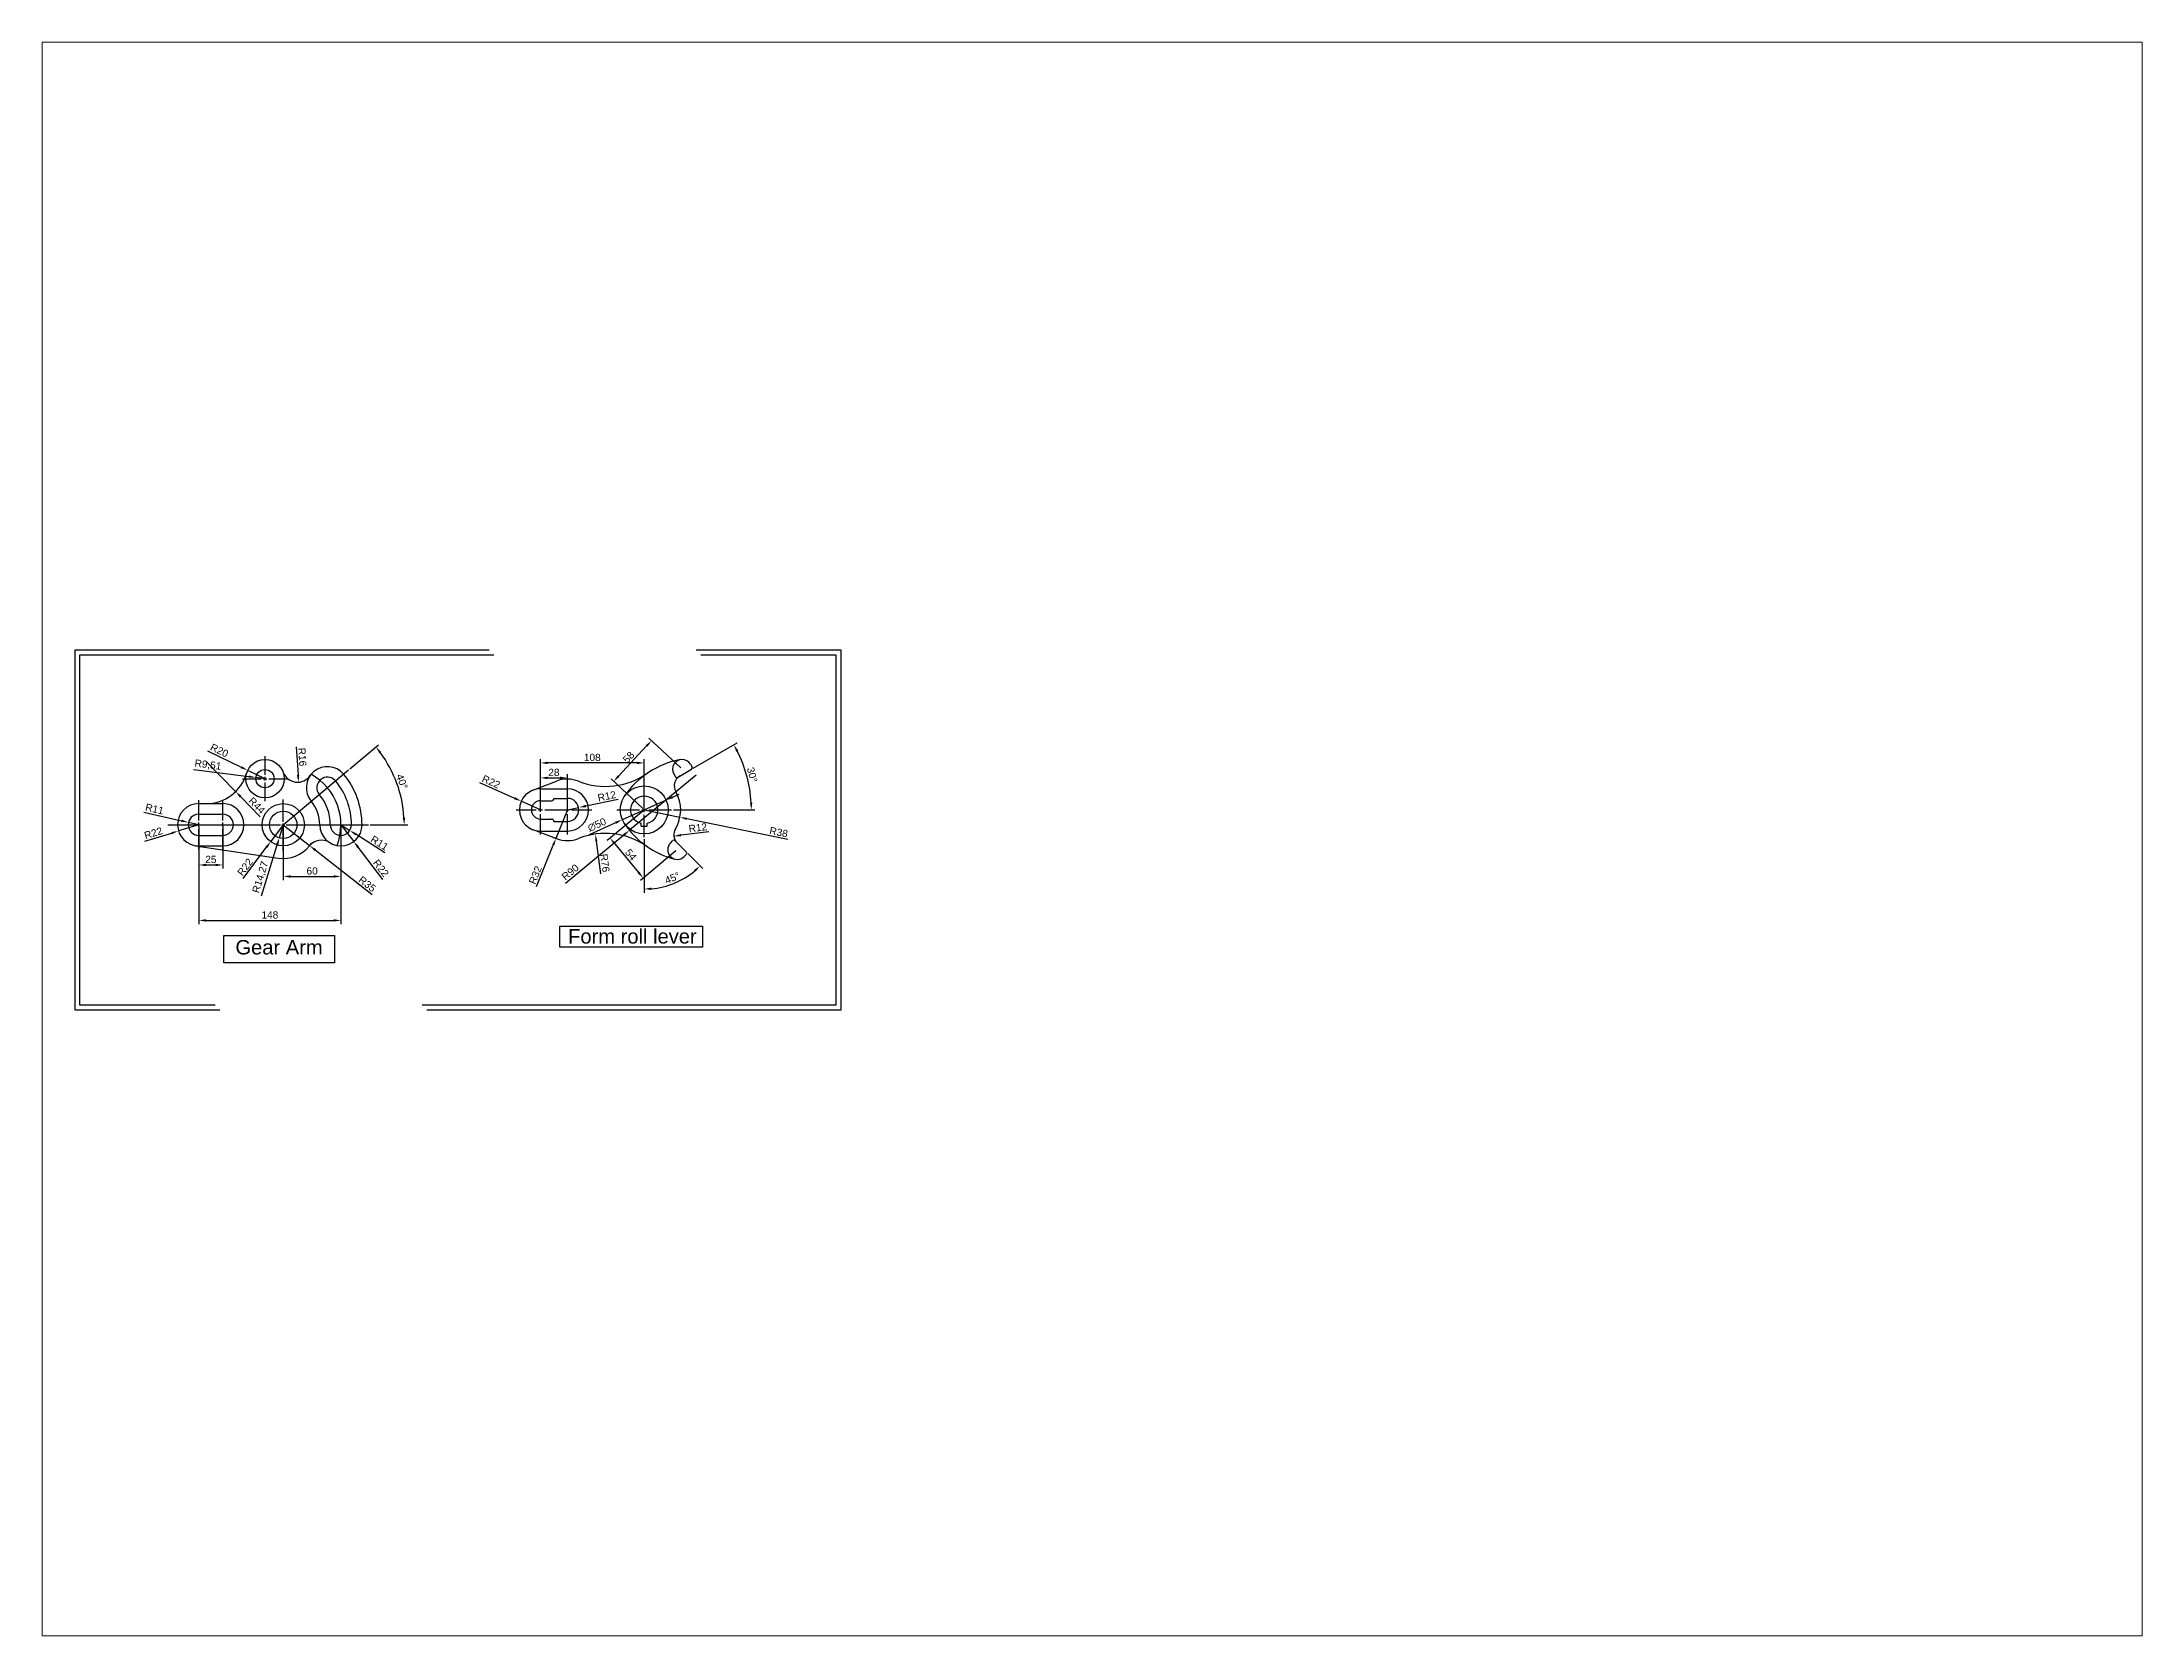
# Paper-space layout 'Layout1' of a CAD drawing. Header units: millimetres. Extents: x 26 to 231, y 20 to 176.
# The model-space entities are those that its viewports show. They can reach past a viewport. Long polylines and large blocks are cut down to what shows.
import ezdxf

# ---------------------------------------------------------------- set-up
doc = ezdxf.new("R2010")
doc.units = ezdxf.units.MM
doc.linetypes.add('BORDER', pattern=[44.45, 12.7, -6.35, 12.7, -6.35, 0, -6.35])
doc.linetypes.add('CENTER2', pattern=[28.575, 19.05, -3.175, 3.175, -3.175])
doc.styles.get("Standard").update_dxf_attribs({"font": 'arial.ttf'})
doc.dimstyles.new('ISO-25', dxfattribs={"dimscale": 3, "dimtxt": 2.5, "dimasz": 2.5, "dimexe": 1.25, "dimexo": 0.625, "dimtad": 1, "dimtxsty": 'Standard', "dimcen": 2.5, "dimadec": 0, "dimazin": 0, "dimtfac": 1, "dimtmove": 0, "dimatfit": 3, "dimfxl": 1, "dimarcsym": 0})

# ---------------------------------------------------------------- blocks, each defined once
blk = doc.blocks.new('*U1')
at = {"color": 0, "linetype": 'CENTER2', "transparency": 16777216}
for p, q in [((0, 2.9), (0, 26.3)), ((-120.3, 0), (-2.9, 0)), ((2.9, 0), (88.8, 0)), ((0, -26.7), (0, -2.9))]:
    blk.add_line(p, q, dxfattribs=at)
at = {"color": 0, "linetype": 'Continuous', "transparency": 16777216}
for p, q in [((-1.4, 0), (1.4, 0)), ((0, -1.4), (0, 1.4))]:
    blk.add_line(p, q, dxfattribs=at)
blk = doc.blocks.new('*U2')
at = {"color": 0, "linetype": 'CENTER2', "transparency": 16777216}
for p, q in [((0, 4), (0, 23.5)), ((-23.5, 0), (-4, 0)), ((4, 0), (23.5, 0)), ((0, -23.5), (0, -4))]:
    blk.add_line(p, q, dxfattribs=at)
at = {"color": 0, "linetype": 'Continuous', "transparency": 16777216}
for p, q in [((-2, 0), (2, 0)), ((0, -2), (0, 2))]:
    blk.add_line(p, q, dxfattribs=at)
blk = doc.blocks.new('*D3')
at = {"color": 0, "lineweight": -2, "ltscale": 0.3, "transparency": 16777216}
for p, q in [((2836.1, 1732.1), (2822.9, 1714.5)), ((2794.3, 1676.1), (2818.4, 1708.5))]:
    blk.add_line(p, q, dxfattribs=at)
at = {"color": 0, "ltscale": 0.3, "transparency": 16777216}
blk.add_solid([(2817.4, 1709.2), (2819.4, 1707.7), (2822.9, 1714.5)], dxfattribs=at)
at = {"layer": 'Defpoints', "color": 0, "ltscale": 0.3, "transparency": 16777216}
for p in [(2836.1, 1732.1), (2822.9, 1714.5)]:
    blk.add_point(p, dxfattribs=at)
at = {"color": 0, "ltscale": 0.3, "transparency": 16777216, "insert": (2796.3, 1688.1), "char_height": 7.5, "attachment_point": 5, "rotation": 53.3473}
blk.add_mtext('R22', dxfattribs=at)
blk = doc.blocks.new('*D4')
at = {"color": 0, "lineweight": -2, "ltscale": 0.3, "transparency": 16777216}
for p, q in [((2836.1, 1732.1), (2831.9, 1718.5)), ((2813.4, 1658.3), (2829.7, 1711.3))]:
    blk.add_line(p, q, dxfattribs=at)
at = {"color": 0, "ltscale": 0.3, "transparency": 16777216}
blk.add_solid([(2828.5, 1711.7), (2830.9, 1710.9), (2831.9, 1718.5)], dxfattribs=at)
at = {"layer": 'Defpoints', "color": 0, "ltscale": 0.3, "transparency": 16777216}
for p in [(2836.1, 1732.1), (2831.9, 1718.5)]:
    blk.add_point(p, dxfattribs=at)
at = {"color": 0, "ltscale": 0.3, "transparency": 16777216, "insert": (2812.6, 1677.5), "char_height": 7.5, "attachment_point": 5, "rotation": 72.918}
blk.add_mtext('R14,27', dxfattribs=at)
blk = doc.blocks.new('*D5')
at = {"color": 0, "lineweight": -2, "ltscale": 0.3, "transparency": 16777216}
for p, q in [((2896.1, 1732.1), (2909.4, 1714.7)), ((2939.9, 1675), (2914, 1708.7))]:
    blk.add_line(p, q, dxfattribs=at)
at = {"color": 0, "ltscale": 0.3, "transparency": 16777216}
blk.add_solid([(2915, 1709.5), (2913, 1707.9), (2909.4, 1714.7)], dxfattribs=at)
at = {"layer": 'Defpoints', "color": 0, "ltscale": 0.3, "transparency": 16777216}
for p in [(2896.1, 1732.1), (2909.4, 1714.7)]:
    blk.add_point(p, dxfattribs=at)
at = {"color": 0, "ltscale": 0.3, "transparency": 16777216, "insert": (2937.8, 1687), "char_height": 7.5, "attachment_point": 5, "rotation": 307.4688}
blk.add_mtext('R22', dxfattribs=at)
blk = doc.blocks.new('*D6')
at = {"color": 0, "lineweight": -2, "ltscale": 0.3, "transparency": 16777216}
for p, q in [((2896.1, 1732.1), (2905.3, 1726.2)), ((2941.8, 1702.9), (2911.7, 1722.2))]:
    blk.add_line(p, q, dxfattribs=at)
at = {"color": 0, "ltscale": 0.3, "transparency": 16777216}
blk.add_solid([(2912.3, 1723.2), (2911, 1721.1), (2905.3, 1726.2)], dxfattribs=at)
at = {"layer": 'Defpoints', "color": 0, "ltscale": 0.3, "transparency": 16777216}
for p in [(2896.1, 1732.1), (2905.3, 1726.2)]:
    blk.add_point(p, dxfattribs=at)
at = {"color": 0, "ltscale": 0.3, "transparency": 16777216, "insert": (2936.3, 1713.1), "char_height": 7.5, "attachment_point": 5, "rotation": 327.46}
blk.add_mtext('R11', dxfattribs=at)
blk = doc.blocks.new('*D7')
at = {"color": 0, "lineweight": -2, "ltscale": 0.3, "transparency": 16777216}
for p, q in [((2748.1, 1732.1), (2727, 1725.7)), ((2692, 1714.9), (2719.9, 1723.5))]:
    blk.add_line(p, q, dxfattribs=at)
at = {"color": 0, "ltscale": 0.3, "transparency": 16777216}
blk.add_solid([(2719.5, 1724.6), (2720.2, 1722.3), (2727, 1725.7)], dxfattribs=at)
at = {"layer": 'Defpoints', "color": 0, "ltscale": 0.3, "transparency": 16777216}
for p in [(2748.1, 1732.1), (2727, 1725.7)]:
    blk.add_point(p, dxfattribs=at)
at = {"color": 0, "ltscale": 0.3, "transparency": 16777216, "insert": (2700.7, 1723.5), "char_height": 7.5, "attachment_point": 5, "rotation": 17.0939}
blk.add_mtext('R22', dxfattribs=at)
blk = doc.blocks.new('*D8')
at = {"color": 0, "lineweight": -2, "ltscale": 0.3, "transparency": 16777216}
for p, q in [((2690.9, 1745.4), (2730, 1736.3)), ((2748.1, 1732.1), (2737.3, 1734.6))]:
    blk.add_line(p, q, dxfattribs=at)
at = {"color": 0, "ltscale": 0.3, "transparency": 16777216}
blk.add_solid([(2730.3, 1737.5), (2729.8, 1735.1), (2737.3, 1734.6)], dxfattribs=at)
at = {"layer": 'Defpoints', "color": 0, "ltscale": 0.3, "transparency": 16777216}
for p in [(2737.3, 1734.6), (2748.1, 1732.1)]:
    blk.add_point(p, dxfattribs=at)
at = {"color": 0, "ltscale": 0.3, "transparency": 16777216, "insert": (2702, 1748.6), "char_height": 7.5, "attachment_point": 5, "rotation": 346.9118}
blk.add_mtext('R11', dxfattribs=at)
blk = doc.blocks.new('*D9')
at = {"color": 0, "lineweight": -2, "ltscale": 0.3, "transparency": 16777216}
for p, q in [((2757.3, 1809.1), (2792.3, 1792.1)), ((2817.1, 1780.1), (2799.1, 1788.8))]:
    blk.add_line(p, q, dxfattribs=at)
at = {"color": 0, "ltscale": 0.3, "transparency": 16777216}
blk.add_solid([(2792.8, 1793.2), (2791.8, 1791), (2799.1, 1788.8)], dxfattribs=at)
at = {"layer": 'Defpoints', "color": 0, "ltscale": 0.3, "transparency": 16777216}
for p in [(2799.1, 1788.8), (2817.1, 1780.1)]:
    blk.add_point(p, dxfattribs=at)
at = {"color": 0, "ltscale": 0.3, "transparency": 16777216, "insert": (2769.5, 1809.5), "char_height": 7.5, "attachment_point": 5, "rotation": 334.1712}
blk.add_mtext('R20', dxfattribs=at)
blk = doc.blocks.new('*D10')
at = {"color": 0, "lineweight": -2, "ltscale": 0.3, "transparency": 16777216}
for p, q in [((2742.4, 1789.6), (2800.2, 1782.3)), ((2817.1, 1780.1), (2807.6, 1781.3))]:
    blk.add_line(p, q, dxfattribs=at)
at = {"color": 0, "ltscale": 0.3, "transparency": 16777216}
blk.add_solid([(2800.3, 1783.5), (2800, 1781), (2807.6, 1781.3)], dxfattribs=at)
at = {"layer": 'Defpoints', "color": 0, "ltscale": 0.3, "transparency": 16777216}
for p in [(2807.6, 1781.3), (2817.1, 1780.1)]:
    blk.add_point(p, dxfattribs=at)
at = {"color": 0, "ltscale": 0.3, "transparency": 16777216, "insert": (2757.6, 1794.1), "char_height": 7.5, "attachment_point": 5, "rotation": 352.7488}
blk.add_mtext('R9,51', dxfattribs=at)
blk = doc.blocks.new('*D11')
at = {"color": 0, "lineweight": -2, "ltscale": 0.3, "transparency": 16777216}
blk.add_line((2849.5, 1813.1), (2851.4, 1784), dxfattribs=at)
at = {"color": 0, "ltscale": 0.3, "transparency": 16777216}
blk.add_solid([(2852.7, 1784.1), (2850.2, 1783.9), (2851.9, 1776.5)], dxfattribs=at)
at = {"layer": 'Defpoints', "color": 0, "ltscale": 0.3, "transparency": 16777216}
for p in [(2850.9, 1792.5), (2851.9, 1776.5)]:
    blk.add_point(p, dxfattribs=at)
at = {"color": 0, "ltscale": 0.3, "transparency": 16777216, "insert": (2855.9, 1802.7), "char_height": 7.5, "attachment_point": 5, "rotation": 273.8467}
blk.add_mtext('R16', dxfattribs=at)
blk = doc.blocks.new('*D12')
at = {"color": 0, "lineweight": -2, "ltscale": 0.3, "transparency": 16777216}
for p, q in [((2755.6, 1798.1), (2786.4, 1766.7)), ((2812.1, 1740.5), (2791.7, 1761.3))]:
    blk.add_line(p, q, dxfattribs=at)
at = {"color": 0, "ltscale": 0.3, "transparency": 16777216}
blk.add_solid([(2792.6, 1762.2), (2790.8, 1760.5), (2786.4, 1766.7)], dxfattribs=at)
at = {"layer": 'Defpoints', "color": 0, "ltscale": 0.3, "transparency": 16777216}
for p in [(2755.6, 1798.1), (2786.4, 1766.7)]:
    blk.add_point(p, dxfattribs=at)
at = {"color": 0, "ltscale": 0.3, "transparency": 16777216, "insert": (2808.5, 1752.2), "char_height": 7.5, "attachment_point": 5, "rotation": 314.4331}
blk.add_mtext('R44', dxfattribs=at)
blk = doc.blocks.new('*D13')
at = {"color": 0, "lineweight": -2, "ltscale": 0.3, "transparency": 16777216}
for p, q in [((2905.5, 1790.4), (2935.4, 1815.5)), ((2926.7, 1732.1), (2965.7, 1732.1))]:
    blk.add_line(p, q, dxfattribs=at)
blk.add_arc((2836.1, 1732.1), 125.9, 3.413, 36.587, dxfattribs=at)
at = {"color": 0, "ltscale": 0.3, "transparency": 16777216}
for points in [[(2936.2, 1806.4), (2938.1, 1808), (2932.5, 1813.1)], [(2963, 1739.7), (2960.5, 1739.6), (2962, 1732.1)]]:
    blk.add_solid(points, dxfattribs=at)
at = {"layer": 'Defpoints', "color": 0, "ltscale": 0.3, "transparency": 16777216}
for p in [(2904.1, 1789.2), (2958.6, 1761.2), (2836.1, 1732.1), (2838.9, 1732.1), (2924.9, 1732.1)]:
    blk.add_point(p, dxfattribs=at)
at = {"color": 0, "ltscale": 0.3, "transparency": 16777216, "insert": (2959.7, 1777.1), "char_height": 7.5, "attachment_point": 5, "rotation": 290}
blk.add_mtext('40°', dxfattribs=at)
blk = doc.blocks.new('*D14')
at = {"color": 0, "lineweight": -2, "ltscale": 0.3, "transparency": 16777216}
for p, q in [((2836.1, 1730.2), (2836.1, 1674.6)), ((2896.1, 1730.2), (2896.1, 1674.6)), ((2843.6, 1678.3), (2888.6, 1678.3))]:
    blk.add_line(p, q, dxfattribs=at)
at = {"color": 0, "ltscale": 0.3, "transparency": 16777216}
for points in [[(2843.6, 1679.6), (2843.6, 1677.1), (2836.1, 1678.3)], [(2888.6, 1679.6), (2888.6, 1677.1), (2896.1, 1678.3)]]:
    blk.add_solid(points, dxfattribs=at)
at = {"layer": 'Defpoints', "color": 0, "ltscale": 0.3, "transparency": 16777216}
for p in [(2836.1, 1732.1), (2896.1, 1732.1), (2896.1, 1678.3)]:
    blk.add_point(p, dxfattribs=at)
at = {"color": 0, "ltscale": 0.3, "transparency": 16777216, "insert": (2866.1, 1684), "char_height": 7.5, "attachment_point": 5}
blk.add_mtext('60', dxfattribs=at)
blk = doc.blocks.new('*D15')
at = {"color": 0, "lineweight": -2, "ltscale": 0.3, "transparency": 16777216}
for p, q in [((2748.1, 1730.2), (2748.1, 1686.5)), ((2773.1, 1730.2), (2773.1, 1686.5)), ((2755.6, 1690.3), (2765.6, 1690.3))]:
    blk.add_line(p, q, dxfattribs=at)
at = {"color": 0, "ltscale": 0.3, "transparency": 16777216}
for points in [[(2755.6, 1691.5), (2755.6, 1689), (2748.1, 1690.3)], [(2765.6, 1691.5), (2765.6, 1689), (2773.1, 1690.3)]]:
    blk.add_solid(points, dxfattribs=at)
at = {"layer": 'Defpoints', "color": 0, "ltscale": 0.3, "transparency": 16777216}
for p in [(2748.1, 1732.1), (2773.1, 1732.1), (2773.1, 1690.3)]:
    blk.add_point(p, dxfattribs=at)
at = {"color": 0, "ltscale": 0.3, "transparency": 16777216, "insert": (2760.6, 1696), "char_height": 7.5, "attachment_point": 5}
blk.add_mtext('25', dxfattribs=at)
blk = doc.blocks.new('*D16')
at = {"color": 0, "lineweight": -2, "ltscale": 0.3, "transparency": 16777216}
for p, q in [((2748.1, 1728), (2748.1, 1628.8)), ((2896.1, 1728), (2896.1, 1628.8)), ((2755.6, 1632.5), (2888.6, 1632.5))]:
    blk.add_line(p, q, dxfattribs=at)
at = {"color": 0, "ltscale": 0.3, "transparency": 16777216}
for points in [[(2755.6, 1633.8), (2755.6, 1631.3), (2748.1, 1632.5)], [(2888.6, 1633.8), (2888.6, 1631.3), (2896.1, 1632.5)]]:
    blk.add_solid(points, dxfattribs=at)
at = {"layer": 'Defpoints', "color": 0, "ltscale": 0.3, "transparency": 16777216}
for p in [(2748.1, 1729.9), (2896.1, 1729.9), (2896.1, 1632.5)]:
    blk.add_point(p, dxfattribs=at)
at = {"color": 0, "ltscale": 0.3, "transparency": 16777216, "insert": (2822.1, 1638.2), "char_height": 7.5, "attachment_point": 5}
blk.add_mtext('148', dxfattribs=at)
blk = doc.blocks.new('*D17')
at = {"color": 0, "lineweight": -2, "ltscale": 0.3, "transparency": 16777216}
for p, q in [((2836.1, 1732.1), (2863.5, 1710.4)), ((2928.5, 1659.2), (2869.4, 1705.8))]:
    blk.add_line(p, q, dxfattribs=at)
blk.add_arc((2836.1, 1732.1), 35, 321.0129, 327.8646, dxfattribs=at)
at = {"color": 0, "ltscale": 0.3, "transparency": 16777216}
blk.add_solid([(2870.2, 1706.8), (2868.6, 1704.8), (2863.5, 1710.4)], dxfattribs=at)
at = {"layer": 'Defpoints', "color": 0, "ltscale": 0.3, "transparency": 16777216}
for p in [(2836.1, 1732.1), (2863.5, 1710.4)]:
    blk.add_point(p, dxfattribs=at)
at = {"color": 0, "ltscale": 0.3, "transparency": 16777216, "insert": (2923.5, 1670.4), "char_height": 7.5, "attachment_point": 5, "rotation": 321.7258}
blk.add_mtext('R35', dxfattribs=at)
blk = doc.blocks.new('*U20')
at = {"color": 0, "linetype": 'CENTER2', "transparency": 16777216}
for p, q in [((0, 5), (0, 28.5)), ((-28.5, 0), (-5, 0)), ((5, 0), (28.5, 0)), ((0, -28.5), (0, -5))]:
    blk.add_line(p, q, dxfattribs=at)
at = {"color": 0, "linetype": 'Continuous', "transparency": 16777216}
for p, q in [((-2.5, 0), (2.5, 0)), ((0, -2.5), (0, 2.5))]:
    blk.add_line(p, q, dxfattribs=at)
blk = doc.blocks.new('*D23')
at = {"color": 0, "lineweight": -2, "ltscale": 0.3, "transparency": 16777216}
for p, q in [((3103.9, 1749.5), (3103.9, 1800.3)), ((3204.4, 1796.5), (3111.4, 1796.5)), ((3211.9, 1749.5), (3211.9, 1800.3))]:
    blk.add_line(p, q, dxfattribs=at)
at = {"color": 0, "ltscale": 0.3, "transparency": 16777216}
for points in [[(3111.4, 1797.8), (3111.4, 1795.3), (3103.9, 1796.5)], [(3204.4, 1797.8), (3204.4, 1795.3), (3211.9, 1796.5)]]:
    blk.add_solid(points, dxfattribs=at)
at = {"layer": 'Defpoints', "color": 0, "ltscale": 0.3, "transparency": 16777216}
for p in [(3103.9, 1796.5), (3103.9, 1747.6), (3211.9, 1747.6)]:
    blk.add_point(p, dxfattribs=at)
at = {"color": 0, "ltscale": 0.3, "transparency": 16777216, "insert": (3157.9, 1802.2), "char_height": 7.5, "attachment_point": 5}
blk.add_mtext('108', dxfattribs=at)
blk = doc.blocks.new('*D24')
at = {"color": 0, "lineweight": -2, "ltscale": 0.3, "transparency": 16777216}
for p, q in [((3262.9, 1790.9), (3308.6, 1817.3)), ((3242.3, 1747.6), (3327.3, 1747.6))]:
    blk.add_line(p, q, dxfattribs=at)
blk.add_arc((3187.9, 1747.6), 135.6, 3.1699, 26.8301, dxfattribs=at)
at = {"color": 0, "ltscale": 0.3, "transparency": 16777216}
for points in [[(3307.8, 1808.2), (3310, 1809.4), (3305.3, 1815.4)], [(3324.6, 1755.2), (3322.1, 1755.1), (3323.5, 1747.6)]]:
    blk.add_solid(points, dxfattribs=at)
at = {"layer": 'Defpoints', "color": 0, "ltscale": 0.3, "transparency": 16777216}
for p in [(3246.6, 1781.5), (3261.3, 1790), (3321.5, 1771.2), (3216.9, 1747.6), (3240.4, 1747.6)]:
    blk.add_point(p, dxfattribs=at)
at = {"color": 0, "ltscale": 0.3, "transparency": 16777216, "insert": (3324.4, 1784.2), "char_height": 7.5, "attachment_point": 5, "rotation": 285}
blk.add_mtext('30°', dxfattribs=at)
blk = doc.blocks.new('*D25')
at = {"color": 0, "lineweight": -2, "ltscale": 0.3, "transparency": 16777216}
for p, q in [((3211.9, 1717.3), (3211.9, 1661.4)), ((3257.3, 1702.3), (3272.9, 1686.7))]:
    blk.add_line(p, q, dxfattribs=at)
blk.add_arc((3211.9, 1747.6), 82.5, 275.2134, 309.7866, dxfattribs=at)
at = {"color": 0, "ltscale": 0.3, "transparency": 16777216}
for points in [[(3263.9, 1685.2), (3265.5, 1683.3), (3270.2, 1689.3)], [(3219.5, 1664.3), (3219.4, 1666.8), (3211.9, 1665.2)]]:
    blk.add_solid(points, dxfattribs=at)
at = {"layer": 'Defpoints', "color": 0, "ltscale": 0.3, "transparency": 16777216}
for p in [(3211.9, 1742.6), (3211.9, 1719.1), (3243.9, 1715.6), (3256, 1703.6), (3233.3, 1668)]:
    blk.add_point(p, dxfattribs=at)
at = {"color": 0, "ltscale": 0.3, "transparency": 16777216, "insert": (3241.3, 1676.7), "char_height": 7.5, "attachment_point": 5, "rotation": 22.5}
blk.add_mtext('45°', dxfattribs=at)
blk = doc.blocks.new('*D26')
at = {"color": 0, "lineweight": -2, "ltscale": 0.3, "transparency": 16777216}
for p, q in [((3103.9, 1747.3), (3103.9, 1784.7)), ((3111.4, 1780.9), (3124.4, 1780.9)), ((3131.9, 1749.5), (3131.9, 1784.7))]:
    blk.add_line(p, q, dxfattribs=at)
at = {"color": 0, "ltscale": 0.3, "transparency": 16777216}
for points in [[(3111.4, 1782.2), (3111.4, 1779.7), (3103.9, 1780.9)], [(3124.4, 1782.2), (3124.4, 1779.7), (3131.9, 1780.9)]]:
    blk.add_solid(points, dxfattribs=at)
at = {"layer": 'Defpoints', "color": 0, "ltscale": 0.3, "transparency": 16777216}
for p in [(3131.9, 1780.9), (3103.9, 1745.4), (3131.9, 1747.6)]:
    blk.add_point(p, dxfattribs=at)
at = {"color": 0, "ltscale": 0.3, "transparency": 16777216, "insert": (3117.9, 1786.6), "char_height": 7.5, "attachment_point": 5}
blk.add_mtext('28', dxfattribs=at)
blk = doc.blocks.new('*D27')
at = {"color": 0, "lineweight": -2, "ltscale": 0.3, "transparency": 16777216}
for p, q in [((3250.1, 1791.4), (3216.9, 1822.3)), ((3185.2, 1782.8), (3214.5, 1814.2)), ((3210.6, 1748.9), (3177.4, 1779.8))]:
    blk.add_line(p, q, dxfattribs=at)
at = {"color": 0, "ltscale": 0.3, "transparency": 16777216}
for points in [[(3213.6, 1815.1), (3215.4, 1813.4), (3219.6, 1819.7)], [(3184.3, 1783.6), (3186.1, 1781.9), (3180.1, 1777.3)]]:
    blk.add_solid(points, dxfattribs=at)
at = {"layer": 'Defpoints', "color": 0, "ltscale": 0.3, "transparency": 16777216}
for p in [(3219.6, 1819.7), (3251.5, 1790.1), (3211.9, 1747.6)]:
    blk.add_point(p, dxfattribs=at)
at = {"color": 0, "ltscale": 0.3, "transparency": 16777216, "insert": (3195.7, 1802.4), "char_height": 7.5, "attachment_point": 5, "rotation": 47.0438}
blk.add_mtext('58', dxfattribs=at)
blk = doc.blocks.new('*D28')
at = {"color": 0, "lineweight": -2, "ltscale": 0.3, "transparency": 16777216}
for p, q in [((3210.5, 1746.4), (3173.5, 1715.8)), ((3181.2, 1712.4), (3206.1, 1682.4)), ((3245, 1704.9), (3208, 1674.2))]:
    blk.add_line(p, q, dxfattribs=at)
at = {"color": 0, "ltscale": 0.3, "transparency": 16777216}
for points in [[(3182.2, 1713.2), (3180.2, 1711.6), (3176.4, 1718.2)], [(3207.1, 1683.2), (3205.1, 1681.6), (3210.9, 1676.6)]]:
    blk.add_solid(points, dxfattribs=at)
at = {"layer": 'Defpoints', "color": 0, "ltscale": 0.3, "transparency": 16777216}
for p in [(3211.9, 1747.6), (3246.4, 1706.1), (3210.9, 1676.6)]:
    blk.add_point(p, dxfattribs=at)
at = {"color": 0, "ltscale": 0.3, "transparency": 16777216, "insert": (3198, 1701), "char_height": 7.5, "attachment_point": 5, "rotation": 309.6872}
blk.add_mtext('54', dxfattribs=at)
blk = doc.blocks.new('*D29')
at = {"color": 0, "lineweight": -2, "ltscale": 0.3, "transparency": 16777216}
for p, q in [((3040.3, 1776.2), (3077, 1759.7)), ((3103.9, 1747.6), (3083.9, 1756.7))]:
    blk.add_line(p, q, dxfattribs=at)
at = {"color": 0, "ltscale": 0.3, "transparency": 16777216}
blk.add_solid([(3077.5, 1760.9), (3076.5, 1758.6), (3083.9, 1756.7)], dxfattribs=at)
at = {"layer": 'Defpoints', "color": 0, "ltscale": 0.3, "transparency": 16777216}
for p in [(3083.9, 1756.7), (3103.9, 1747.6)]:
    blk.add_point(p, dxfattribs=at)
at = {"color": 0, "ltscale": 0.3, "transparency": 16777216, "insert": (3052.5, 1776.9), "char_height": 7.5, "attachment_point": 5, "rotation": 335.7893}
blk.add_mtext('R22', dxfattribs=at)
blk = doc.blocks.new('*D30')
at = {"color": 0, "lineweight": -2, "ltscale": 0.3, "transparency": 16777216}
for p, q in [((3131.9, 1747.6), (3143.7, 1750.1)), ((3184.8, 1758.5), (3151, 1751.6))]:
    blk.add_line(p, q, dxfattribs=at)
at = {"color": 0, "ltscale": 0.3, "transparency": 16777216}
blk.add_solid([(3150.8, 1752.8), (3151.3, 1750.4), (3143.7, 1750.1)], dxfattribs=at)
at = {"layer": 'Defpoints', "color": 0, "ltscale": 0.3, "transparency": 16777216}
for p in [(3143.7, 1750.1), (3131.9, 1747.6)]:
    blk.add_point(p, dxfattribs=at)
at = {"color": 0, "ltscale": 0.3, "transparency": 16777216, "insert": (3173, 1761.9), "char_height": 7.5, "attachment_point": 5, "rotation": 11.6731}
blk.add_mtext('R12', dxfattribs=at)
blk = doc.blocks.new('*D31')
at = {"color": 0, "lineweight": -2, "ltscale": 0.3, "transparency": 16777216}
for p, q in [((3131.9, 1747.6), (3120, 1717.9)), ((3099.9, 1667.7), (3117.2, 1711))]:
    blk.add_line(p, q, dxfattribs=at)
blk.add_arc((3131.9, 1747.6), 32, 241.4476, 249.0752, dxfattribs=at)
at = {"color": 0, "ltscale": 0.3, "transparency": 16777216}
blk.add_solid([(3116.1, 1711.4), (3118.4, 1710.5), (3120, 1717.9)], dxfattribs=at)
at = {"layer": 'Defpoints', "color": 0, "ltscale": 0.3, "transparency": 16777216}
for p in [(3131.9, 1747.6), (3120, 1717.9)]:
    blk.add_point(p, dxfattribs=at)
at = {"color": 0, "ltscale": 0.3, "transparency": 16777216, "insert": (3098.6, 1679.8), "char_height": 7.5, "attachment_point": 5, "rotation": 68.162}
blk.add_mtext('R32', dxfattribs=at)
blk = doc.blocks.new('*D32')
at = {"color": 0, "lineweight": -2, "ltscale": 0.3, "transparency": 16777216}
blk.add_line((3166.8, 1680.9), (3162.1, 1715), dxfattribs=at)
at = {"color": 0, "ltscale": 0.3, "transparency": 16777216}
blk.add_solid([(3163.3, 1715.2), (3160.9, 1714.8), (3161.1, 1722.4)], dxfattribs=at)
at = {"layer": 'Defpoints', "color": 0, "ltscale": 0.3, "transparency": 16777216}
for p in [(3161.1, 1722.4), (3171.5, 1647.2)]:
    blk.add_point(p, dxfattribs=at)
at = {"color": 0, "ltscale": 0.3, "transparency": 16777216, "insert": (3171, 1692.4), "char_height": 7.5, "attachment_point": 5, "rotation": 277.9298}
blk.add_mtext('R76', dxfattribs=at)
blk = doc.blocks.new('*D34')
at = {"color": 0, "lineweight": -2, "ltscale": 0.3, "transparency": 16777216}
for p, q in [((3266.1, 1783.6), (3196.6, 1726.4)), ((3130.1, 1671.5), (3190.8, 1721.6))]:
    blk.add_line(p, q, dxfattribs=at)
at = {"color": 0, "ltscale": 0.3, "transparency": 16777216}
blk.add_solid([(3190, 1722.6), (3191.6, 1720.6), (3196.6, 1726.4)], dxfattribs=at)
at = {"layer": 'Defpoints', "color": 0, "ltscale": 0.3, "transparency": 16777216}
for p in [(3266.1, 1783.6), (3196.6, 1726.4)]:
    blk.add_point(p, dxfattribs=at)
at = {"color": 0, "ltscale": 0.3, "transparency": 16777216, "insert": (3134.9, 1682.8), "char_height": 7.5, "attachment_point": 5, "rotation": 39.5146}
blk.add_mtext('R90', dxfattribs=at)
blk = doc.blocks.new('*D35')
at = {"color": 0, "lineweight": -2, "ltscale": 0.3, "transparency": 16777216}
for p, q in [((3234.8, 1757.8), (3189.1, 1737.4)), ((3241.6, 1760.9), (3248.4, 1764)), ((3154.8, 1722.1), (3182.3, 1734.4))]:
    blk.add_line(p, q, dxfattribs=at)
at = {"color": 0, "ltscale": 0.3, "transparency": 16777216}
for points in [[(3241.1, 1762), (3242.1, 1759.8), (3234.8, 1757.8)], [(3181.8, 1735.5), (3182.8, 1733.2), (3189.1, 1737.4)]]:
    blk.add_solid(points, dxfattribs=at)
at = {"layer": 'Defpoints', "color": 0, "ltscale": 0.3, "transparency": 16777216}
for p in [(3234.8, 1757.8), (3189.1, 1737.4)]:
    blk.add_point(p, dxfattribs=at)
at = {"color": 0, "ltscale": 0.3, "transparency": 16777216, "insert": (3162.7, 1732.1), "char_height": 7.5, "attachment_point": 5, "rotation": 24.0927}
blk.add_mtext('∅50', dxfattribs=at)
blk = doc.blocks.new('*D36')
at = {"color": 0, "lineweight": -2, "ltscale": 0.3, "transparency": 16777216}
blk.add_line((3279.2, 1724.8), (3250.3, 1721.3), dxfattribs=at)
at = {"color": 0, "ltscale": 0.3, "transparency": 16777216}
blk.add_solid([(3250.1, 1722.5), (3250.4, 1720), (3242.8, 1720.3)], dxfattribs=at)
at = {"layer": 'Defpoints', "color": 0, "ltscale": 0.3, "transparency": 16777216}
for p in [(3242.8, 1720.3), (3254.7, 1721.8)]:
    blk.add_point(p, dxfattribs=at)
at = {"color": 0, "ltscale": 0.3, "transparency": 16777216, "insert": (3267.8, 1729.1), "char_height": 7.5, "attachment_point": 5, "rotation": 6.9433}
blk.add_mtext('R12', dxfattribs=at)
blk = doc.blocks.new('*D37')
at = {"color": 0, "lineweight": -2, "ltscale": 0.3, "transparency": 16777216}
for p, q in [((3211.9, 1747.6), (3249.1, 1739.9)), ((3361.4, 1716.7), (3256.5, 1738.4))]:
    blk.add_line(p, q, dxfattribs=at)
at = {"color": 0, "ltscale": 0.3, "transparency": 16777216}
blk.add_solid([(3256.7, 1739.6), (3256.2, 1737.2), (3249.1, 1739.9)], dxfattribs=at)
at = {"layer": 'Defpoints', "color": 0, "ltscale": 0.3, "transparency": 16777216}
for p in [(3211.9, 1747.6), (3249.1, 1739.9)]:
    blk.add_point(p, dxfattribs=at)
at = {"color": 0, "ltscale": 0.3, "transparency": 16777216, "insert": (3352, 1724.4), "char_height": 7.5, "attachment_point": 5, "rotation": 348.2937}
blk.add_mtext('R38', dxfattribs=at)

msp = doc.modelspace()

# ---------------------------------------------------------------- linework, layer by layer
at = {"lineweight": 30, "ltscale": 0.3}
for p, q in [((3260.117, 1795.081), (3261.867, 1792.049)), ((3096.076, 1768.181), (3120.505, 1777.521)), ((3242.796, 1785.081), (3244.546, 1782.049)), ((3246.595, 1781.5), (3261.318, 1790)), ((2748.054, 1754.122), (2773.054, 1754.122)), ((3103.933, 1769.632), (3131.933, 1769.632)), ((3103.933, 1757.132), (3115.433, 1757.132)), ((3117.933, 1759.632), (3117.933, 1759.632)), ((3117.933, 1759.632), (3131.933, 1759.632)), ((2748.054, 1743.122), (2773.054, 1743.122)), ((3103.933, 1738.132), (3115.433, 1738.132)), ((3117.933, 1735.632), (3117.933, 1735.632)), ((3117.933, 1735.632), (3131.933, 1735.632)), ((3208.783, 1730.561), (3208.783, 1733.711)), ((3208.783, 1730.561), (3215.083, 1730.561)), ((3215.083, 1730.561), (3215.083, 1733.711)), ((2744.804, 1710.363), (2830.884, 1697.506)), ((2748.054, 1721.122), (2773.054, 1721.122)), ((2748.054, 1710.122), (2773.054, 1710.122)), ((3096.076, 1727.083), (3120.505, 1717.742)), ((3103.933, 1725.632), (3131.933, 1725.632)), ((3239.346, 1713.148), (3241.821, 1715.622)), ((3243.942, 1715.622), (3255.963, 1703.602)), ((3253.488, 1699.005), (3255.963, 1701.48))]:
    msp.add_line(p, q, dxfattribs=at)
at = {"color": 2, "linetype": 'CENTER2', "true_color": 0xf1eb1f}
for p, q in [((2836.054, 1732.122), (2904.08, 1789.203)), ((3103.933, 1752.032), (3103.933, 1773.132)), ((3131.933, 1752.032), (3131.933, 1773.132)), ((2748.054, 1736.522), (2748.054, 1757.622)), ((2773.054, 1736.522), (2773.054, 1757.622)), ((3078.433, 1747.632), (3099.533, 1747.632)), ((3103.933, 1722.132), (3103.933, 1743.232)), ((3108.333, 1747.632), (3129.433, 1747.632)), ((3131.933, 1722.132), (3131.933, 1743.232)), ((3136.333, 1747.632), (3157.433, 1747.632)), ((2748.054, 1706.622), (2748.054, 1727.722)), ((2773.054, 1706.622), (2773.054, 1727.722))]:
    msp.add_line(p, q, dxfattribs=at)
at = {"color": 2, "linetype": 'Continuous', "true_color": 0xf1eb1f}
for p, q in [((3103.933, 1745.432), (3103.933, 1749.832)), ((3131.933, 1745.432), (3131.933, 1749.832)), ((2748.054, 1729.922), (2748.054, 1734.322)), ((2773.054, 1729.922), (2773.054, 1734.322)), ((3101.733, 1747.632), (3106.133, 1747.632)), ((3129.733, 1747.632), (3134.133, 1747.632))]:
    msp.add_line(p, q, dxfattribs=at)
at = {"color": 2, "linetype": 'BORDER', "ltscale": 0.3, "true_color": 0xf1eb1f}
for points in [[(2619.289, 1914.155), (3416.656, 1914.155), (3416.656, 1539.255), (2619.289, 1539.255)], [(2624.289, 1909.155), (3411.656, 1909.155), (3411.656, 1544.255), (2624.289, 1544.255)]]:
    msp.add_lwpolyline(points, close=True, dxfattribs=at)
at = {"color": 2, "ltscale": 0.3, "true_color": 0xf1eb1f}
for points in [[(3124.104, 1626.718), (3272.58, 1626.718), (3272.58, 1604.835), (3124.104, 1604.835)], [(2774.182, 1616.919), (2889.406, 1616.919), (2889.406, 1588.537), (2774.182, 1588.537)]]:
    msp.add_lwpolyline(points, close=True, dxfattribs=at)
at = {"lineweight": 30, "ltscale": 0.3}
for centre, radius in [((2817.054, 1780.122), 20), ((2817.054, 1780.122), 9.51), ((3211.933, 1747.632), 25), ((2836.054, 1732.122), 22), ((2836.054, 1732.122), 14.273)]:
    msp.add_circle(centre, radius, dxfattribs=at)
for centre, radius, start, end in [((3265.895, 1711.394), 90, 100.397434, 146.116821), ((3251.457, 1790.081), 10, 30, 210), ((2755.638, 1798.122), 44, 270, 343.665177), ((2850.873, 1792.462), 16, 200.046691, 325.042086), ((2882.017, 1770.689), 22, 39.999997, 219.999992), ((2882.017, 1770.689), 11, 40, 220), ((2836.054, 1732.122), 71, 0, 40), ((2836.054, 1732.122), 82, 0, 40), ((3131.933, 1747.632), 32, 68.48234, 110.924832), ((3171.546, 1848.105), 76, 248.48234, 304.703678), ((3255.234, 1772.632), 12, 120, 210), ((3245.845, 1782.799), 1.5, 210, 300), ((3260.568, 1791.299), 1.5, 300, 30), ((2748.054, 1732.122), 22, 90, 270), ((2773.054, 1732.122), 22, 270, 90), ((2836.054, 1732.122), 38, 0, 40), ((2836.054, 1732.122), 49, 0, 40), ((3103.933, 1747.632), 22, 90, 270), ((3103.933, 1747.632), 9.5, 90, 270), ((3115.433, 1759.632), 2.5, 270, 0), ((3131.933, 1747.632), 22, 270, 90), ((3131.933, 1747.632), 12, 270, 90), ((3211.933, 1747.632), 14.273, 282.750395, 257.249605), ((3211.933, 1747.632), 38, 328.88654, 30), ((2748.054, 1732.122), 11, 90, 270), ((2773.054, 1732.122), 11, 270, 90), ((2896.054, 1732.122), 22, 180, 0), ((2896.054, 1732.122), 11, 180, 0), ((3115.433, 1735.632), 2.5, 0, 90), ((3266.055, 1783.629), 90, 213.62805, 255.790044), ((3254.74, 1721.795), 12, 148.88654, 225), ((2836.054, 1732.122), 35, 261.504758, 321.012895), ((2875.696, 1700.035), 16, 57.605509, 141.012895), ((3131.933, 1747.632), 32, 249.075168, 291.51766), ((3171.546, 1647.159), 76, 55.296322, 111.51766), ((3246.417, 1706.077), 10, 135, 315), ((3242.882, 1714.562), 1.5, 45, 135), ((3254.903, 1702.541), 1.5, 315, 45)]:
    msp.add_arc(centre, radius, start, end, dxfattribs=at)
at = {"color": 2, "linetype": 'CENTER2', "true_color": 0xf1eb1f}
msp.add_arc((2836.054, 1732.122), 60, 338.872045, 61.127952, dxfattribs=at)

# ---------------------------------------------------------------- block references
for name, p in [('*U2', (2817.054, 1780.122)), ('*U20', (3211.933, 1747.632)), ('*U1', (2836.054, 1732.122))]:
    msp.add_blockref(name, p, dxfattribs=at)

# ---------------------------------------------------------------- texts
at = {"color": 2, "ltscale": 0.3, "true_color": 0xf1eb1f}
for s, p in [('Form roll lever', (3132.712, 1608.468)), ('Gear Arm', (2786.227, 1597.124))]:
    msp.add_text(s, height=15, dxfattribs=at).set_placement(p)

# ---------------------------------------------------------------- dimensions: what is measured, and where the dimension line sits
for center, mpoint, picture, middle in [((2817.054, 1780.122), (2799.052, 1788.836), '*D9', (2767.014, 1804.344)), ((2817.054, 1780.122), (2807.62, 1781.322), '*D10', (2756.746, 1787.795)), ((2850.873, 1792.462), (2851.947, 1776.498), '*D11', (2850.214, 1802.273)), ((3103.933, 1747.632), (3083.868, 1756.654), '*D29', (3050.18, 1771.802)), ((3266.055, 1783.629), (3196.624, 1726.364), '*D34', (3138.488, 1678.416)), ((2748.054, 1732.122), (2737.34, 1734.613), '*D8', (2700.769, 1743.115)), ((3131.933, 1747.632), (3143.685, 1750.06), '*D30', (3174.18, 1756.36)), ((2836.054, 1732.122), (2822.921, 1714.472), '*D3', (2800.792, 1684.733)), ((2836.054, 1732.122), (2831.862, 1718.479), '*D4', (2818.685, 1675.599)), ((2836.054, 1732.122), (2863.531, 1710.442), '*D17', (2919.931, 1665.942)), ((2896.054, 1732.122), (2909.438, 1714.661), '*D5', (2933.289, 1683.542)), ((2896.054, 1732.122), (2905.328, 1726.205), '*D6', (2933.289, 1708.364)), ((3131.933, 1747.632), (3120.03, 1717.928), '*D31', (3103.901, 1677.681)), ((3211.933, 1747.632), (3249.143, 1739.922), '*D37', (3350.797, 1718.859)), ((3254.74, 1721.795), (3242.828, 1720.344), '*D36', (3268.436, 1723.463)), ((3171.546, 1647.159), (3161.061, 1722.432), '*D32', (3165.349, 1691.652))]:
    dim = msp.add_radius_dim(center=center, mpoint=mpoint, dimstyle='ISO-25', dxfattribs=at)
    dim.commit()
    dim.dimension.update_dxf_attribs({"geometry": picture, "text_midpoint": middle, "dimtype": 164})
for base, line1, line2, picture, middle in [((2958.585, 1761.162), ((2838.909, 1732.122), (2924.856, 1732.122)), ((2836.054, 1732.122), (2904.08, 1789.203)), '*D13', (2959.746, 1777.142)), ((3321.451, 1771.175), ((3216.933, 1747.632), (3240.433, 1747.632)), ((3246.595, 1781.5), (3261.318, 1790)), '*D24', (3324.404, 1784.199)), ((3233.274, 1667.988), ((3243.942, 1715.622), (3255.963, 1703.602)), ((3211.933, 1719.132), (3211.933, 1742.632)), '*D25', (3241.31, 1676.711))]:
    dim = msp.add_angular_dim_2l(base=base, line1=line1, line2=line2, dimstyle='ISO-25', dxfattribs=at)
    dim.commit()
    dim.dimension.update_dxf_attribs({"geometry": picture, "text_midpoint": middle})
for p2, distance, picture, middle in [((3251.457, 1790.081), 43.49, '*D27', (3195.691, 1802.379)), ((3246.417, 1706.077), -46.157, '*D28', (3198.033, 1701.011))]:
    dim = msp.add_aligned_dim(p1=(3211.933, 1747.632), p2=p2, distance=distance, dimstyle='ISO-25', dxfattribs=at)
    dim.commit()
    dim.dimension.update_dxf_attribs({"geometry": picture, "text_midpoint": middle})
dim = msp.add_radius_dim(center=(2755.638, 1798.122), mpoint=(2786.441, 1766.703), dimstyle='ISO-25', override={"dimtad": 3}, dxfattribs=at)
dim.commit()
dim.dimension.update_dxf_attribs({"geometry": '*D12', "text_midpoint": (2808.534, 1752.203)})
for base, p1, p2, picture, middle in [((3103.933, 1796.544), (3211.933, 1747.632), (3103.933, 1747.632), '*D23', (3157.933, 1802.248)), ((2773.054, 1690.273), (2748.054, 1732.122), (2773.054, 1732.122), '*D15', (2760.554, 1695.977)), ((2896.054, 1632.512), (2748.054, 1729.922), (2896.054, 1729.922), '*D16', (2822.054, 1638.217)), ((2896.054, 1678.343), (2836.054, 1732.122), (2896.054, 1732.122), '*D14', (2866.054, 1684.048))]:
    dim = msp.add_linear_dim(base=base, p1=p1, p2=p2, dimstyle='ISO-25', dxfattribs=at)
    dim.commit()
    dim.dimension.update_dxf_attribs({"geometry": picture, "text_midpoint": middle})
dim = msp.add_linear_dim(base=(3131.933, 1780.903), p1=(3103.933, 1745.432), p2=(3131.933, 1747.632), dimstyle='ISO-25', dxfattribs=at)
dim.commit()
dim.dimension.update_dxf_attribs({"geometry": '*D26', "text_midpoint": (3117.933, 1780.903), "dimtype": 160})
dim = msp.add_diameter_dim_2p(p1=(3234.755, 1757.837), p2=(3189.111, 1737.426), dimstyle='ISO-25', dxfattribs=at)
dim.commit()
dim.dimension.update_dxf_attribs({"geometry": '*D35', "text_midpoint": (3162.675, 1732.084)})
dim = msp.add_radius_dim(center=(2748.054, 1732.122), mpoint=(2727.026, 1725.655), dimstyle='ISO-25', dxfattribs=at)
dim.commit()
dim.dimension.update_dxf_attribs({"geometry": '*D7', "text_midpoint": (2700.711, 1723.464)})

psp = doc.layouts.get("Layout1")

# ---------------------------------------------------------------- viewports
at = {"layer": '0', "color": 2, "linetype": 'BORDER', "ltscale": 0.3, "true_color": 0xf1eb1f}
psp.add_viewport(center=(128.5, 97.5), size=(205.6, 156), view_center_point=(3678.301, 1717.315), view_height=1659.43041, dxfattribs=at)

doc.saveas('drawing.dxf')
